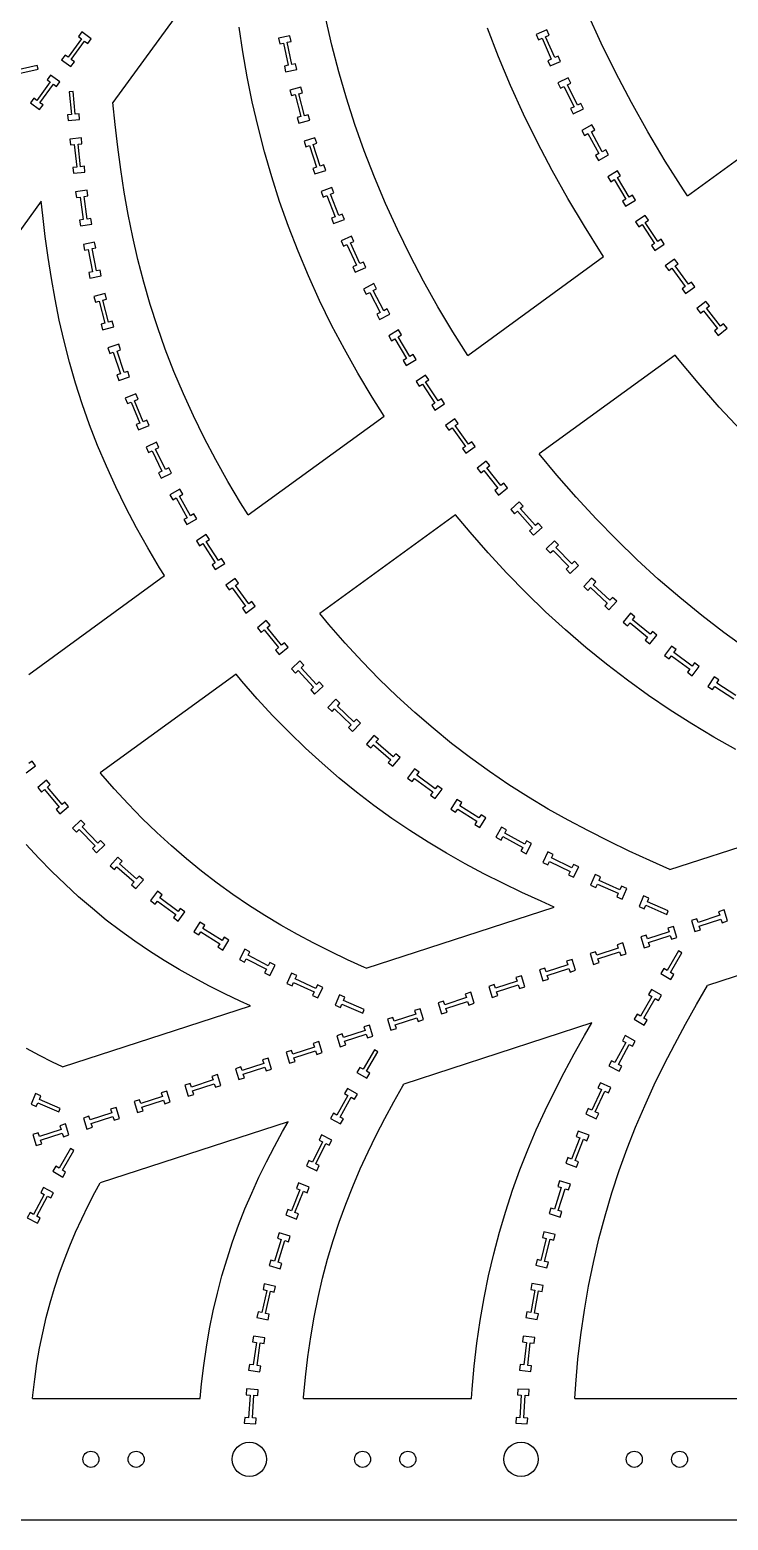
# Model space of a CAD drawing. Header units: inches. Extents: x 4 to 84.1, y 3.9 to 96.4.
# Drawn here: x 57.06 to 68.53, y 4 to 28.48 of the extents above; entities that cross this region are included whole.
import ezdxf

# ---------------------------------------------------------------- set-up
doc = ezdxf.new("R2010")
doc.units = ezdxf.units.IN
doc.layers.add('red', color=1, linetype='CONTINUOUS')

msp = doc.modelspace()

# ---------------------------------------------------------------- linework, layer by layer
for p, q in [((57.915, 28.442), (57.859, 28.365)), ((58.068, 28.331), (57.915, 28.442)), ((65.553, 28.476), (65.379, 28.4)), ((65.379, 28.4), (65.418, 28.313)), ((65.591, 28.388), (65.553, 28.476)), ((57.909, 28.328), (57.69, 28.026)), ((57.741, 27.988), (57.961, 28.29)), ((57.859, 28.365), (57.909, 28.328)), ((57.961, 28.29), (58.012, 28.254)), ((58.012, 28.254), (58.068, 28.331)), ((61.331, 28.379), (61.146, 28.341)), ((61.146, 28.341), (61.166, 28.247)), ((61.166, 28.247), (61.227, 28.26)), ((61.227, 28.26), (61.303, 27.894)), ((61.289, 28.273), (61.351, 28.286)), ((61.365, 27.908), (61.289, 28.273)), ((61.351, 28.286), (61.331, 28.379)), ((65.418, 28.313), (65.475, 28.338)), ((65.475, 28.338), (65.624, 27.995)), ((65.533, 28.363), (65.591, 28.388)), ((65.683, 28.021), (65.533, 28.363)), ((57.639, 28.063), (57.583, 27.986)), ((57.583, 27.986), (57.736, 27.874)), ((57.69, 28.026), (57.639, 28.063)), ((57.736, 27.874), (57.792, 27.951)), ((57.792, 27.951), (57.741, 27.988)), ((61.427, 27.92), (61.365, 27.908)), ((61.446, 27.827), (61.427, 27.92)), ((65.624, 27.995), (65.567, 27.97)), ((65.567, 27.97), (65.605, 27.883)), ((65.605, 27.883), (65.778, 27.959)), ((65.74, 28.046), (65.683, 28.021)), ((65.778, 27.959), (65.74, 28.046)), ((57.182, 27.892), (56.818, 27.811)), ((56.831, 27.749), (57.196, 27.829)), ((57.196, 27.829), (57.182, 27.892)), ((57.4, 27.734), (57.344, 27.657)), ((57.553, 27.623), (57.4, 27.734)), ((61.303, 27.894), (61.242, 27.882)), ((61.242, 27.882), (61.261, 27.789)), ((61.261, 27.789), (61.446, 27.827)), ((65.905, 27.687), (65.735, 27.604)), ((65.947, 27.602), (65.905, 27.687)), ((57.395, 27.62), (57.175, 27.318)), ((57.227, 27.28), (57.447, 27.582)), ((57.344, 27.657), (57.395, 27.62)), ((57.447, 27.582), (57.497, 27.546)), ((57.497, 27.546), (57.553, 27.623)), ((57.771, 27.464), (57.707, 27.458)), ((57.707, 27.458), (57.743, 27.086)), ((57.807, 27.093), (57.771, 27.464)), ((61.514, 27.536), (61.332, 27.488)), ((61.332, 27.488), (61.356, 27.396)), ((61.479, 27.428), (61.539, 27.444)), ((61.574, 27.067), (61.479, 27.428)), ((61.539, 27.444), (61.514, 27.536)), ((65.735, 27.604), (65.777, 27.518)), ((65.777, 27.518), (65.833, 27.546)), ((65.833, 27.546), (65.999, 27.211)), ((65.891, 27.574), (65.947, 27.602)), ((66.056, 27.239), (65.891, 27.574)), ((57.125, 27.355), (57.069, 27.278)), ((57.069, 27.278), (57.222, 27.167)), ((57.175, 27.318), (57.125, 27.355)), ((57.222, 27.167), (57.278, 27.244)), ((57.278, 27.244), (57.227, 27.28)), ((61.356, 27.396), (61.417, 27.412)), ((61.417, 27.412), (61.513, 27.051)), ((65.999, 27.211), (65.943, 27.183)), ((65.943, 27.183), (65.985, 27.098)), ((65.985, 27.098), (66.154, 27.182)), ((66.112, 27.267), (66.056, 27.239)), ((66.154, 27.182), (66.112, 27.267)), ((57.743, 27.086), (57.681, 27.08)), ((57.681, 27.08), (57.69, 26.986)), ((57.69, 26.986), (57.878, 27.004)), ((57.869, 27.099), (57.807, 27.093)), ((57.878, 27.004), (57.869, 27.099)), ((61.513, 27.051), (61.452, 27.035)), ((61.452, 27.035), (61.477, 26.943)), ((61.477, 26.943), (61.659, 26.991)), ((61.635, 27.083), (61.574, 27.067)), ((61.659, 26.991), (61.635, 27.083)), ((57.907, 26.702), (57.719, 26.682)), ((57.719, 26.682), (57.729, 26.588)), ((57.917, 26.607), (57.907, 26.702)), ((61.744, 26.705), (61.564, 26.646)), ((61.774, 26.615), (61.744, 26.705)), ((66.293, 26.916), (66.127, 26.825)), ((66.127, 26.825), (66.173, 26.742)), ((66.173, 26.742), (66.228, 26.772)), ((66.228, 26.772), (66.408, 26.445)), ((66.284, 26.803), (66.339, 26.833)), ((66.464, 26.475), (66.284, 26.803)), ((66.339, 26.833), (66.293, 26.916)), ((57.729, 26.588), (57.791, 26.594)), ((57.791, 26.594), (57.83, 26.223)), ((57.855, 26.601), (57.917, 26.607)), ((57.894, 26.229), (57.855, 26.601)), ((61.564, 26.646), (61.594, 26.556)), ((61.594, 26.556), (61.653, 26.575)), ((61.653, 26.575), (61.77, 26.22)), ((61.714, 26.595), (61.774, 26.615)), ((61.831, 26.24), (61.714, 26.595)), ((66.408, 26.445), (66.353, 26.414)), ((66.519, 26.506), (66.464, 26.475)), ((66.565, 26.422), (66.519, 26.506)), ((57.83, 26.223), (57.768, 26.216)), ((57.768, 26.216), (57.778, 26.121)), ((57.956, 26.236), (57.894, 26.229)), ((57.966, 26.141), (57.956, 26.236)), ((61.77, 26.22), (61.71, 26.201)), ((61.71, 26.201), (61.74, 26.11)), ((61.89, 26.26), (61.831, 26.24)), ((61.92, 26.169), (61.89, 26.26)), ((66.353, 26.414), (66.399, 26.331)), ((66.399, 26.331), (66.565, 26.422)), ((57.778, 26.121), (57.966, 26.141)), ((61.74, 26.11), (61.92, 26.169)), ((66.715, 26.163), (66.553, 26.065)), ((66.553, 26.065), (66.603, 25.983)), ((66.603, 25.983), (66.656, 26.016)), ((66.656, 26.016), (66.85, 25.697)), ((66.711, 26.049), (66.764, 26.081)), ((66.905, 25.73), (66.711, 26.049)), ((66.764, 26.081), (66.715, 26.163)), ((58, 25.842), (57.813, 25.816)), ((57.813, 25.816), (57.826, 25.722)), ((57.826, 25.722), (57.888, 25.731)), ((57.888, 25.731), (57.939, 25.361)), ((57.952, 25.739), (58.013, 25.748)), ((58.003, 25.369), (57.952, 25.739)), ((58.013, 25.748), (58, 25.842)), ((62.021, 25.889), (61.845, 25.819)), ((61.845, 25.819), (61.88, 25.731)), ((61.88, 25.731), (61.938, 25.754)), ((61.938, 25.754), (62.075, 25.406)), ((61.998, 25.777), (62.056, 25.8)), ((62.134, 25.429), (61.998, 25.777)), ((62.056, 25.8), (62.021, 25.889)), ((66.958, 25.762), (66.905, 25.73)), ((67.008, 25.681), (66.958, 25.762)), ((66.85, 25.697), (66.797, 25.664)), ((66.797, 25.664), (66.846, 25.583)), ((66.846, 25.583), (67.008, 25.681)), ((57.939, 25.361), (57.878, 25.352)), ((57.878, 25.352), (57.891, 25.258)), ((57.891, 25.258), (58.078, 25.284)), ((58.065, 25.378), (58.003, 25.369)), ((58.078, 25.284), (58.065, 25.378)), ((62.075, 25.406), (62.016, 25.383)), ((62.016, 25.383), (62.051, 25.294)), ((62.051, 25.294), (62.227, 25.364)), ((62.192, 25.452), (62.134, 25.429)), ((62.227, 25.364), (62.192, 25.452)), ((67.168, 25.428), (67.011, 25.323)), ((67.011, 25.323), (67.064, 25.244)), ((67.064, 25.244), (67.116, 25.279)), ((67.116, 25.279), (67.323, 24.968)), ((67.221, 25.349), (67.168, 25.428)), ((67.169, 25.314), (67.221, 25.349)), ((67.376, 25.003), (67.169, 25.314)), ((58.125, 24.989), (57.94, 24.953)), ((58.143, 24.895), (58.125, 24.989)), ((62.344, 25.089), (62.172, 25.01)), ((62.172, 25.01), (62.212, 24.924)), ((62.327, 24.976), (62.384, 25.002)), ((62.482, 24.637), (62.327, 24.976)), ((62.384, 25.002), (62.344, 25.089)), ((67.323, 24.968), (67.271, 24.933)), ((67.428, 25.038), (67.376, 25.003)), ((67.481, 24.959), (67.428, 25.038)), ((57.94, 24.953), (57.958, 24.859)), ((57.958, 24.859), (58.019, 24.871)), ((58.019, 24.871), (58.09, 24.504)), ((58.082, 24.883), (58.143, 24.895)), ((58.153, 24.516), (58.082, 24.883)), ((62.212, 24.924), (62.269, 24.95)), ((62.269, 24.95), (62.424, 24.61)), ((67.271, 24.933), (67.324, 24.854)), ((67.324, 24.854), (67.481, 24.959)), ((58.09, 24.504), (58.028, 24.493)), ((58.028, 24.493), (58.046, 24.399)), ((58.214, 24.528), (58.153, 24.516)), ((58.232, 24.435), (58.214, 24.528)), ((62.424, 24.61), (62.367, 24.584)), ((62.367, 24.584), (62.407, 24.497)), ((62.407, 24.497), (62.579, 24.576)), ((62.539, 24.663), (62.482, 24.637)), ((62.579, 24.576), (62.539, 24.663)), ((67.652, 24.713), (67.499, 24.601)), ((67.499, 24.601), (67.555, 24.524)), ((67.555, 24.524), (67.606, 24.561)), ((67.606, 24.561), (67.825, 24.259)), ((67.708, 24.636), (67.652, 24.713)), ((67.658, 24.599), (67.708, 24.636)), ((67.877, 24.297), (67.658, 24.599)), ((58.046, 24.399), (58.232, 24.435)), ((62.711, 24.308), (62.543, 24.22)), ((62.755, 24.224), (62.711, 24.308)), ((67.825, 24.259), (67.775, 24.222)), ((67.831, 24.145), (67.984, 24.256)), ((67.928, 24.333), (67.877, 24.297)), ((67.984, 24.256), (67.928, 24.333)), ((58.297, 24.144), (58.114, 24.096)), ((58.114, 24.096), (58.138, 24.004)), ((58.138, 24.004), (58.198, 24.02)), ((58.198, 24.02), (58.292, 23.658)), ((58.26, 24.036), (58.321, 24.052)), ((58.354, 23.674), (58.26, 24.036)), ((58.321, 24.052), (58.297, 24.144)), ((62.543, 24.22), (62.587, 24.136)), ((62.587, 24.136), (62.643, 24.165)), ((62.643, 24.165), (62.816, 23.834)), ((62.699, 24.195), (62.755, 24.224)), ((62.873, 23.864), (62.699, 24.195)), ((67.775, 24.222), (67.831, 24.145)), ((68.165, 24.017), (68.017, 23.9)), ((68.224, 23.943), (68.165, 24.017)), ((62.816, 23.834), (62.761, 23.805)), ((62.761, 23.805), (62.805, 23.721)), ((62.805, 23.721), (62.972, 23.808)), ((62.928, 23.893), (62.873, 23.864)), ((62.972, 23.808), (62.928, 23.893)), ((68.017, 23.9), (68.076, 23.825)), ((68.076, 23.825), (68.125, 23.864)), ((68.125, 23.864), (68.356, 23.571)), ((68.175, 23.904), (68.224, 23.943)), ((68.407, 23.611), (68.175, 23.904)), ((58.292, 23.658), (58.231, 23.643)), ((58.231, 23.643), (58.255, 23.55)), ((58.255, 23.55), (58.438, 23.598)), ((58.414, 23.69), (58.354, 23.674)), ((58.438, 23.598), (58.414, 23.69)), ((63.118, 23.547), (62.955, 23.451)), ((63.166, 23.465), (63.118, 23.547)), ((68.356, 23.571), (68.307, 23.533)), ((68.307, 23.533), (68.367, 23.458)), ((68.367, 23.458), (68.515, 23.575)), ((68.456, 23.65), (68.407, 23.611)), ((68.515, 23.575), (68.456, 23.65)), ((58.522, 23.312), (58.343, 23.253)), ((58.552, 23.222), (58.522, 23.312)), ((62.955, 23.451), (63.003, 23.369)), ((63.003, 23.369), (63.057, 23.401)), ((63.057, 23.401), (63.247, 23.079)), ((63.112, 23.433), (63.166, 23.465)), ((63.302, 23.111), (63.112, 23.433)), ((58.343, 23.253), (58.373, 23.162)), ((58.373, 23.162), (58.432, 23.182)), ((58.432, 23.182), (58.55, 22.828)), ((58.493, 23.202), (58.552, 23.222)), ((58.611, 22.848), (58.493, 23.202)), ((63.247, 23.079), (63.193, 23.047)), ((63.193, 23.047), (63.241, 22.965)), ((63.241, 22.965), (63.404, 23.061)), ((63.356, 23.143), (63.302, 23.111)), ((63.404, 23.061), (63.356, 23.143)), ((58.55, 22.828), (58.491, 22.808)), ((58.491, 22.808), (58.521, 22.718)), ((58.521, 22.718), (58.7, 22.777)), ((58.67, 22.868), (58.611, 22.848)), ((58.7, 22.777), (58.67, 22.868)), ((63.562, 22.807), (63.404, 22.703)), ((63.615, 22.728), (63.562, 22.807)), ((63.404, 22.703), (63.457, 22.624)), ((63.457, 22.624), (63.509, 22.658)), ((63.509, 22.658), (63.714, 22.346)), ((63.562, 22.693), (63.615, 22.728)), ((63.767, 22.381), (63.562, 22.693)), ((58.804, 22.498), (58.629, 22.427)), ((58.629, 22.427), (58.665, 22.338)), ((58.665, 22.338), (58.723, 22.362)), ((58.723, 22.362), (58.865, 22.017)), ((58.782, 22.386), (58.84, 22.41)), ((58.924, 22.041), (58.782, 22.386)), ((58.84, 22.41), (58.804, 22.498)), ((63.714, 22.346), (63.662, 22.312)), ((63.662, 22.312), (63.714, 22.232)), ((63.714, 22.232), (63.872, 22.336)), ((63.82, 22.415), (63.767, 22.381)), ((63.872, 22.336), (63.82, 22.415)), ((58.982, 22.064), (58.924, 22.041)), ((59.018, 21.976), (58.982, 22.064)), ((64.042, 22.09), (63.889, 21.978)), ((64.098, 22.013), (64.042, 22.09)), ((58.865, 22.017), (58.807, 21.993)), ((58.807, 21.993), (58.843, 21.905)), ((58.843, 21.905), (59.018, 21.976)), ((63.889, 21.978), (63.945, 21.901)), ((63.945, 21.901), (63.996, 21.938)), ((63.996, 21.938), (64.215, 21.636)), ((64.047, 21.976), (64.098, 22.013)), ((64.267, 21.674), (64.047, 21.976)), ((59.14, 21.705), (58.97, 21.622)), ((58.97, 21.622), (59.012, 21.536)), ((59.012, 21.536), (59.068, 21.564)), ((59.068, 21.564), (59.231, 21.228)), ((59.125, 21.592), (59.182, 21.619)), ((59.289, 21.256), (59.125, 21.592)), ((59.182, 21.619), (59.14, 21.705)), ((64.215, 21.636), (64.165, 21.599)), ((64.165, 21.599), (64.221, 21.522)), ((64.221, 21.522), (64.374, 21.633)), ((64.318, 21.71), (64.267, 21.674)), ((64.374, 21.633), (64.318, 21.71)), ((64.555, 21.395), (64.408, 21.277)), ((64.615, 21.321), (64.555, 21.395)), ((64.566, 21.282), (64.615, 21.321)), ((59.231, 21.228), (59.175, 21.2)), ((59.175, 21.2), (59.217, 21.115)), ((59.217, 21.115), (59.387, 21.198)), ((59.345, 21.283), (59.289, 21.256)), ((59.387, 21.198), (59.345, 21.283)), ((64.408, 21.277), (64.467, 21.203)), ((64.467, 21.203), (64.516, 21.242)), ((64.516, 21.242), (64.75, 20.951)), ((64.799, 20.991), (64.566, 21.282)), ((59.526, 20.934), (59.361, 20.841)), ((59.361, 20.841), (59.408, 20.758)), ((59.518, 20.82), (59.573, 20.851)), ((59.702, 20.495), (59.518, 20.82)), ((59.573, 20.851), (59.526, 20.934)), ((64.75, 20.951), (64.701, 20.911)), ((64.701, 20.911), (64.76, 20.837)), ((64.76, 20.837), (64.908, 20.955)), ((64.848, 21.03), (64.799, 20.991)), ((64.908, 20.955), (64.848, 21.03)), ((59.408, 20.758), (59.463, 20.789)), ((59.463, 20.789), (59.646, 20.463)), ((65.1, 20.726), (64.959, 20.601)), ((64.959, 20.601), (65.022, 20.53)), ((65.022, 20.53), (65.069, 20.571)), ((65.069, 20.571), (65.316, 20.291)), ((65.164, 20.655), (65.1, 20.726)), ((65.117, 20.614), (65.164, 20.655)), ((65.364, 20.334), (65.117, 20.614)), ((59.646, 20.463), (59.592, 20.433)), ((59.592, 20.433), (59.639, 20.35)), ((59.639, 20.35), (59.803, 20.443)), ((59.756, 20.526), (59.702, 20.495)), ((59.803, 20.443), (59.756, 20.526)), ((65.411, 20.375), (65.364, 20.334)), ((65.474, 20.304), (65.411, 20.375)), ((59.958, 20.187), (59.799, 20.085)), ((59.799, 20.085), (59.85, 20.005)), ((59.957, 20.073), (60.009, 20.107)), ((60.159, 19.759), (59.957, 20.073)), ((60.009, 20.107), (59.958, 20.187)), ((65.316, 20.291), (65.269, 20.25)), ((65.269, 20.25), (65.332, 20.179)), ((65.332, 20.179), (65.474, 20.304)), ((65.678, 20.085), (65.542, 19.953)), ((65.744, 20.017), (65.678, 20.085)), ((59.85, 20.005), (59.903, 20.039)), ((59.903, 20.039), (60.105, 19.725)), ((65.542, 19.953), (65.609, 19.885)), ((65.609, 19.885), (65.654, 19.928)), ((65.654, 19.928), (65.915, 19.661)), ((65.699, 19.973), (65.744, 20.017)), ((65.961, 19.706), (65.699, 19.973)), ((60.105, 19.725), (60.053, 19.691)), ((60.053, 19.691), (60.104, 19.611)), ((60.104, 19.611), (60.263, 19.713)), ((60.211, 19.793), (60.159, 19.759)), ((60.263, 19.713), (60.211, 19.793)), ((65.915, 19.661), (65.87, 19.618)), ((65.87, 19.618), (65.937, 19.549)), ((65.937, 19.549), (66.072, 19.682)), ((66.005, 19.75), (65.961, 19.706)), ((66.072, 19.682), (66.005, 19.75)), ((60.432, 19.467), (60.279, 19.355)), ((60.279, 19.355), (60.335, 19.278)), ((60.488, 19.39), (60.432, 19.467)), ((60.437, 19.353), (60.488, 19.39)), ((60.657, 19.051), (60.437, 19.353)), ((66.286, 19.473), (66.158, 19.334)), ((66.356, 19.409), (66.286, 19.473)), ((66.314, 19.363), (66.356, 19.409)), ((66.589, 19.11), (66.314, 19.363)), ((60.335, 19.278), (60.385, 19.315)), ((60.385, 19.315), (60.605, 19.013)), ((66.158, 19.334), (66.228, 19.27)), ((66.228, 19.27), (66.271, 19.316)), ((66.271, 19.316), (66.546, 19.063)), ((66.631, 19.156), (66.589, 19.11)), ((66.701, 19.092), (66.631, 19.156)), ((60.605, 19.013), (60.554, 18.976)), ((60.554, 18.976), (60.61, 18.899)), ((60.61, 18.899), (60.763, 19.01)), ((60.707, 19.087), (60.657, 19.051)), ((60.763, 19.01), (60.707, 19.087)), ((66.546, 19.063), (66.503, 19.017)), ((66.503, 19.017), (66.573, 18.952)), ((66.573, 18.952), (66.701, 19.092)), ((66.926, 18.895), (66.806, 18.75)), ((67, 18.835), (66.926, 18.895)), ((60.945, 18.774), (60.799, 18.654)), ((60.799, 18.654), (60.859, 18.58)), ((60.859, 18.58), (60.908, 18.62)), ((60.908, 18.62), (61.144, 18.331)), ((61.006, 18.7), (60.945, 18.774)), ((60.957, 18.66), (61.006, 18.7)), ((61.193, 18.371), (60.957, 18.66)), ((66.806, 18.75), (66.88, 18.689)), ((66.88, 18.689), (66.92, 18.737)), ((66.92, 18.737), (67.208, 18.5)), ((66.96, 18.787), (67, 18.835)), ((67.249, 18.549), (66.96, 18.787)), ((61.242, 18.411), (61.193, 18.371)), ((61.302, 18.337), (61.242, 18.411)), ((67.208, 18.5), (67.168, 18.452)), ((67.168, 18.452), (67.242, 18.391)), ((67.242, 18.391), (67.362, 18.537)), ((67.288, 18.598), (67.249, 18.549)), ((67.362, 18.537), (67.288, 18.598)), ((61.144, 18.331), (61.095, 18.291)), ((61.095, 18.291), (61.156, 18.217)), ((61.156, 18.217), (61.302, 18.337)), ((67.598, 18.354), (67.486, 18.202)), ((67.486, 18.202), (67.563, 18.145)), ((67.563, 18.145), (67.6, 18.196)), ((67.675, 18.298), (67.598, 18.354)), ((67.6, 18.196), (67.901, 17.976)), ((67.638, 18.248), (67.675, 18.298)), ((67.939, 18.027), (67.638, 18.248)), ((61.497, 18.111), (61.358, 17.983)), ((61.358, 17.983), (61.422, 17.913)), ((61.422, 17.913), (61.469, 17.955)), ((61.469, 17.955), (61.721, 17.68)), ((61.562, 18.041), (61.497, 18.111)), ((61.516, 17.998), (61.562, 18.041)), ((61.768, 17.723), (61.516, 17.998)), ((67.901, 17.976), (67.865, 17.925)), ((67.865, 17.925), (67.942, 17.869)), ((67.976, 18.078), (67.939, 18.027)), ((67.942, 17.869), (68.053, 18.021)), ((68.053, 18.021), (67.976, 18.078)), ((61.721, 17.68), (61.675, 17.638)), ((61.675, 17.638), (61.739, 17.568)), ((61.739, 17.568), (61.879, 17.695)), ((61.814, 17.766), (61.768, 17.723)), ((61.879, 17.695), (61.814, 17.766)), ((68.299, 17.852), (68.196, 17.694)), ((68.196, 17.694), (68.276, 17.642)), ((68.276, 17.642), (68.31, 17.694)), ((68.379, 17.801), (68.299, 17.852)), ((68.31, 17.694), (68.624, 17.492)), ((68.345, 17.748), (68.379, 17.801)), ((68.659, 17.546), (68.345, 17.748)), ((62.087, 17.482), (61.955, 17.346)), ((62.155, 17.416), (62.087, 17.482)), ((62.112, 17.371), (62.155, 17.416)), ((61.955, 17.346), (62.024, 17.28)), ((62.024, 17.28), (62.067, 17.324)), ((62.067, 17.324), (62.336, 17.065)), ((62.381, 17.111), (62.112, 17.371)), ((62.424, 17.156), (62.381, 17.111)), ((62.493, 17.09), (62.424, 17.156)), ((62.336, 17.065), (62.293, 17.02)), ((62.293, 17.02), (62.361, 16.954)), ((62.361, 16.954), (62.493, 17.09)), ((62.713, 16.89), (62.591, 16.746)), ((62.786, 16.828), (62.713, 16.89)), ((62.591, 16.746), (62.664, 16.684)), ((62.664, 16.684), (62.704, 16.732)), ((62.704, 16.732), (62.989, 16.49)), ((62.746, 16.781), (62.786, 16.828)), ((63.031, 16.539), (62.746, 16.781)), ((57.097, 16.464), (57.046, 16.428)), ((57.153, 16.387), (57.097, 16.464)), ((62.989, 16.49), (62.949, 16.443)), ((62.949, 16.443), (63.021, 16.381)), ((63.021, 16.381), (63.144, 16.525)), ((63.071, 16.587), (63.031, 16.539)), ((63.144, 16.525), (63.071, 16.587)), ((57, 16.276), (57.153, 16.387)), ((63.377, 16.341), (63.265, 16.189)), ((63.265, 16.189), (63.341, 16.132)), ((63.341, 16.132), (63.379, 16.182)), ((63.454, 16.284), (63.377, 16.341)), ((63.379, 16.182), (63.679, 15.961)), ((63.416, 16.234), (63.454, 16.284)), ((63.717, 16.012), (63.416, 16.234)), ((57.336, 16.153), (57.191, 16.031)), ((57.191, 16.031), (57.252, 15.958)), ((57.252, 15.958), (57.3, 15.998)), ((57.3, 15.998), (57.54, 15.712)), ((57.397, 16.08), (57.336, 16.153)), ((57.349, 16.039), (57.397, 16.08)), ((57.589, 15.753), (57.349, 16.039)), ((63.679, 15.961), (63.642, 15.91)), ((63.642, 15.91), (63.719, 15.854)), ((63.754, 16.062), (63.717, 16.012)), ((63.719, 15.854), (63.831, 16.006)), ((63.831, 16.006), (63.754, 16.062)), ((57.54, 15.712), (57.492, 15.672)), ((57.492, 15.672), (57.554, 15.599)), ((57.554, 15.599), (57.698, 15.72)), ((57.637, 15.793), (57.589, 15.753)), ((57.698, 15.72), (57.637, 15.793)), ((64.076, 15.838), (63.975, 15.678)), ((63.975, 15.678), (64.055, 15.627)), ((64.055, 15.627), (64.089, 15.68)), ((64.157, 15.786), (64.076, 15.838)), ((64.089, 15.68), (64.404, 15.479)), ((64.123, 15.734), (64.157, 15.786)), ((64.438, 15.533), (64.123, 15.734)), ((57.897, 15.499), (57.762, 15.368)), ((57.964, 15.431), (57.897, 15.499)), ((57.919, 15.387), (57.964, 15.431)), ((64.404, 15.479), (64.37, 15.426)), ((64.37, 15.426), (64.45, 15.375)), ((64.472, 15.586), (64.438, 15.533)), ((64.45, 15.375), (64.552, 15.535)), ((64.552, 15.535), (64.472, 15.586)), ((57.762, 15.368), (57.828, 15.299)), ((57.828, 15.299), (57.873, 15.343)), ((57.873, 15.343), (58.133, 15.074)), ((58.179, 15.119), (57.919, 15.387)), ((64.808, 15.383), (64.717, 15.217)), ((64.717, 15.217), (64.801, 15.171)), ((64.801, 15.171), (64.831, 15.226)), ((64.892, 15.337), (64.808, 15.383)), ((64.831, 15.226), (65.158, 15.046)), ((64.862, 15.282), (64.892, 15.337)), ((65.189, 15.102), (64.862, 15.282)), ((58.133, 15.074), (58.088, 15.031)), ((58.088, 15.031), (58.154, 14.963)), ((58.154, 14.963), (58.29, 15.094)), ((58.224, 15.162), (58.179, 15.119)), ((58.29, 15.094), (58.224, 15.162)), ((65.158, 15.046), (65.128, 14.991)), ((65.128, 14.991), (65.211, 14.945)), ((65.219, 15.157), (65.189, 15.102)), ((65.211, 14.945), (65.302, 15.111)), ((65.302, 15.111), (65.219, 15.157)), ((65.568, 14.974), (65.486, 14.804)), ((65.654, 14.932), (65.568, 14.974)), ((65.627, 14.876), (65.654, 14.932)), ((58.504, 14.889), (58.379, 14.747)), ((58.379, 14.747), (58.451, 14.684)), ((58.451, 14.684), (58.492, 14.731)), ((58.492, 14.731), (58.772, 14.483)), ((58.576, 14.826), (58.504, 14.889)), ((58.534, 14.779), (58.576, 14.826)), ((58.814, 14.531), (58.534, 14.779)), ((65.486, 14.804), (65.571, 14.762)), ((65.571, 14.762), (65.599, 14.819)), ((65.599, 14.819), (65.935, 14.655)), ((65.963, 14.713), (65.627, 14.876)), ((65.99, 14.769), (65.963, 14.713)), ((66.076, 14.728), (65.99, 14.769)), ((65.993, 14.558), (66.076, 14.728)), ((58.772, 14.483), (58.73, 14.437)), ((58.802, 14.373), (58.927, 14.515)), ((58.856, 14.578), (58.814, 14.531)), ((58.927, 14.515), (58.856, 14.578)), ((65.935, 14.655), (65.907, 14.599)), ((65.907, 14.599), (65.993, 14.558)), ((66.349, 14.602), (66.272, 14.43)), ((66.436, 14.564), (66.349, 14.602)), ((66.359, 14.391), (66.385, 14.448)), ((66.385, 14.448), (66.726, 14.296)), ((66.411, 14.507), (66.436, 14.564)), ((66.752, 14.355), (66.411, 14.507)), ((58.73, 14.437), (58.802, 14.373)), ((59.157, 14.328), (59.044, 14.176)), ((59.233, 14.271), (59.157, 14.328)), ((59.196, 14.221), (59.233, 14.271)), ((59.495, 13.997), (59.196, 14.221)), ((66.272, 14.43), (66.359, 14.391)), ((66.726, 14.296), (66.701, 14.239)), ((66.701, 14.239), (66.788, 14.2)), ((66.777, 14.412), (66.752, 14.355)), ((66.864, 14.373), (66.777, 14.412)), ((66.788, 14.2), (66.864, 14.373)), ((67.143, 14.253), (67.067, 14.08)), ((67.23, 14.215), (67.143, 14.253)), ((67.205, 14.157), (67.23, 14.215)), ((59.044, 14.176), (59.12, 14.119)), ((59.12, 14.119), (59.157, 14.169)), ((59.157, 14.169), (59.457, 13.946)), ((59.532, 14.047), (59.495, 13.997)), ((59.496, 13.839), (59.609, 13.99)), ((59.609, 13.99), (59.532, 14.047)), ((67.067, 14.08), (67.154, 14.042)), ((67.154, 14.042), (67.179, 14.099)), ((67.179, 14.099), (67.522, 13.95)), ((67.547, 14.008), (67.205, 14.157)), ((67.522, 13.95), (67.547, 14.008)), ((68.463, 14.023), (68.372, 13.993)), ((68.372, 13.993), (68.392, 13.934)), ((68.521, 13.843), (68.463, 14.023)), ((59.457, 13.946), (59.419, 13.896)), ((59.419, 13.896), (59.496, 13.839)), ((59.853, 13.823), (59.753, 13.663)), ((59.934, 13.772), (59.853, 13.823)), ((59.901, 13.719), (59.934, 13.772)), ((60.218, 13.522), (59.901, 13.719)), ((67.631, 13.752), (67.54, 13.723)), ((67.54, 13.723), (67.56, 13.663)), ((67.689, 13.572), (67.631, 13.752)), ((68.017, 13.878), (67.927, 13.848)), ((67.927, 13.848), (67.985, 13.669)), ((68.036, 13.818), (68.017, 13.878)), ((68.392, 13.934), (68.036, 13.818)), ((68.056, 13.757), (68.411, 13.873)), ((68.076, 13.698), (68.056, 13.757)), ((68.411, 13.873), (68.431, 13.813)), ((68.431, 13.813), (68.521, 13.843)), ((59.753, 13.663), (59.834, 13.612)), ((59.834, 13.612), (59.867, 13.665)), ((59.867, 13.665), (60.184, 13.467)), ((60.184, 13.467), (60.151, 13.414)), ((60.251, 13.575), (60.218, 13.522)), ((60.232, 13.364), (60.332, 13.524)), ((60.332, 13.524), (60.251, 13.575)), ((66.799, 13.482), (66.708, 13.452)), ((66.857, 13.302), (66.799, 13.482)), ((67.185, 13.607), (67.094, 13.578)), ((67.094, 13.578), (67.153, 13.398)), ((67.204, 13.548), (67.185, 13.607)), ((67.56, 13.663), (67.204, 13.548)), ((67.224, 13.487), (67.579, 13.602)), ((67.243, 13.428), (67.224, 13.487)), ((67.579, 13.602), (67.599, 13.543)), ((67.599, 13.543), (67.689, 13.572)), ((67.985, 13.669), (68.076, 13.698)), ((60.151, 13.414), (60.232, 13.364)), ((60.59, 13.377), (60.502, 13.21)), ((60.587, 13.165), (60.616, 13.221)), ((60.674, 13.333), (60.59, 13.377)), ((60.616, 13.221), (60.946, 13.047)), ((60.645, 13.277), (60.674, 13.333)), ((60.976, 13.104), (60.645, 13.277)), ((66.353, 13.337), (66.262, 13.308)), ((66.262, 13.308), (66.321, 13.128)), ((66.372, 13.278), (66.353, 13.337)), ((66.727, 13.393), (66.372, 13.278)), ((66.392, 13.217), (66.747, 13.332)), ((66.708, 13.452), (66.727, 13.393)), ((66.747, 13.332), (66.766, 13.273)), ((66.766, 13.273), (66.857, 13.302)), ((67.153, 13.398), (67.243, 13.428)), ((67.717, 13.349), (67.528, 13.027)), ((67.583, 12.994), (67.772, 13.316)), ((67.772, 13.316), (67.717, 13.349)), ((60.502, 13.21), (60.587, 13.165)), ((60.946, 13.047), (60.917, 12.992)), ((60.917, 12.992), (61.002, 12.948)), ((61.005, 13.159), (60.976, 13.104)), ((61.002, 12.948), (61.089, 13.115)), ((61.089, 13.115), (61.005, 13.159)), ((61.359, 12.985), (61.28, 12.813)), ((61.445, 12.945), (61.359, 12.985)), ((65.521, 13.067), (65.43, 13.037)), ((65.43, 13.037), (65.488, 12.857)), ((65.54, 13.007), (65.521, 13.067)), ((65.895, 13.123), (65.54, 13.007)), ((65.56, 12.946), (65.915, 13.062)), ((65.966, 13.211), (65.876, 13.182)), ((65.876, 13.182), (65.895, 13.123)), ((65.915, 13.062), (65.934, 13.002)), ((65.934, 13.002), (66.025, 13.032)), ((66.025, 13.032), (65.966, 13.211)), ((66.321, 13.128), (66.411, 13.157)), ((66.411, 13.157), (66.392, 13.217)), ((67.474, 13.058), (67.426, 12.976)), ((67.426, 12.976), (67.589, 12.881)), ((67.528, 13.027), (67.474, 13.058)), ((67.637, 12.963), (67.583, 12.994)), ((61.28, 12.813), (61.367, 12.774)), ((61.367, 12.774), (61.393, 12.83)), ((61.393, 12.83), (61.732, 12.675)), ((61.419, 12.889), (61.445, 12.945)), ((61.759, 12.733), (61.419, 12.889)), ((61.785, 12.79), (61.759, 12.733)), ((61.872, 12.75), (61.785, 12.79)), ((61.793, 12.578), (61.872, 12.75)), ((64.688, 12.796), (64.598, 12.767)), ((64.598, 12.767), (64.656, 12.587)), ((64.708, 12.737), (64.688, 12.796)), ((65.063, 12.852), (64.708, 12.737)), ((64.728, 12.676), (65.083, 12.791)), ((65.134, 12.941), (65.044, 12.912)), ((65.044, 12.912), (65.063, 12.852)), ((65.083, 12.791), (65.102, 12.732)), ((65.102, 12.732), (65.193, 12.761)), ((65.193, 12.761), (65.134, 12.941)), ((65.488, 12.857), (65.579, 12.887)), ((65.579, 12.887), (65.56, 12.946)), ((67.589, 12.881), (67.637, 12.963)), ((61.732, 12.675), (61.706, 12.618)), ((61.706, 12.618), (61.793, 12.578)), ((62.149, 12.63), (62.074, 12.456)), ((62.236, 12.592), (62.149, 12.63)), ((62.211, 12.534), (62.236, 12.592)), ((62.554, 12.385), (62.211, 12.534)), ((63.856, 12.526), (63.766, 12.496)), ((63.766, 12.496), (63.824, 12.317)), ((63.876, 12.466), (63.856, 12.526)), ((64.231, 12.582), (63.876, 12.466)), ((63.895, 12.406), (64.251, 12.521)), ((64.302, 12.671), (64.212, 12.641)), ((64.212, 12.641), (64.231, 12.582)), ((64.251, 12.521), (64.27, 12.461)), ((64.27, 12.461), (64.361, 12.491)), ((64.361, 12.491), (64.302, 12.671)), ((64.656, 12.587), (64.747, 12.616)), ((64.747, 12.616), (64.728, 12.676)), ((67.277, 12.6), (67.09, 12.277)), ((67.146, 12.245), (67.332, 12.568)), ((67.27, 12.714), (67.223, 12.632)), ((67.223, 12.632), (67.277, 12.6)), ((67.434, 12.62), (67.27, 12.714)), ((67.332, 12.568), (67.386, 12.537)), ((67.386, 12.537), (67.434, 12.62)), ((62.074, 12.456), (62.161, 12.418)), ((62.161, 12.418), (62.186, 12.476)), ((62.186, 12.476), (62.528, 12.327)), ((62.528, 12.327), (62.554, 12.385)), ((63.024, 12.255), (62.934, 12.226)), ((63.043, 12.196), (63.024, 12.255)), ((63.399, 12.311), (63.043, 12.196)), ((63.063, 12.135), (63.418, 12.251)), ((63.47, 12.4), (63.379, 12.371)), ((63.379, 12.371), (63.399, 12.311)), ((63.418, 12.251), (63.438, 12.191)), ((63.528, 12.221), (63.47, 12.4)), ((63.824, 12.317), (63.915, 12.346)), ((63.915, 12.346), (63.895, 12.406)), ((67.036, 12.308), (66.988, 12.226)), ((67.09, 12.277), (67.036, 12.308)), ((67.2, 12.214), (67.146, 12.245)), ((62.566, 12.041), (62.211, 11.926)), ((62.638, 12.13), (62.547, 12.1)), ((62.547, 12.1), (62.566, 12.041)), ((62.696, 11.95), (62.638, 12.13)), ((62.934, 12.226), (62.992, 12.046)), ((62.992, 12.046), (63.083, 12.076)), ((63.083, 12.076), (63.063, 12.135)), ((63.438, 12.191), (63.528, 12.221)), ((66.988, 12.226), (67.152, 12.131)), ((67.152, 12.131), (67.2, 12.214)), ((61.734, 11.771), (61.379, 11.655)), ((61.806, 11.86), (61.715, 11.83)), ((61.715, 11.83), (61.734, 11.771)), ((61.864, 11.68), (61.806, 11.86)), ((62.192, 11.985), (62.101, 11.956)), ((62.101, 11.956), (62.16, 11.776)), ((62.16, 11.776), (62.25, 11.805)), ((62.211, 11.926), (62.192, 11.985)), ((62.231, 11.865), (62.586, 11.98)), ((62.25, 11.805), (62.231, 11.865)), ((62.586, 11.98), (62.606, 11.921)), ((62.606, 11.921), (62.696, 11.95)), ((66.848, 11.845), (66.672, 11.515)), ((66.728, 11.485), (66.904, 11.815)), ((66.838, 11.958), (66.793, 11.874)), ((66.793, 11.874), (66.848, 11.845)), ((67.004, 11.869), (66.838, 11.958)), ((66.904, 11.815), (66.96, 11.785)), ((66.96, 11.785), (67.004, 11.869)), ((60.973, 11.589), (60.883, 11.56)), ((60.883, 11.56), (60.902, 11.5)), ((61.032, 11.409), (60.973, 11.589)), ((61.36, 11.715), (61.269, 11.685)), ((61.269, 11.685), (61.328, 11.505)), ((61.328, 11.505), (61.418, 11.535)), ((61.379, 11.655), (61.36, 11.715)), ((61.399, 11.594), (61.754, 11.71)), ((61.418, 11.535), (61.399, 11.594)), ((61.754, 11.71), (61.773, 11.65)), ((61.773, 11.65), (61.864, 11.68)), ((62.723, 11.727), (62.534, 11.405)), ((62.589, 11.372), (62.778, 11.694)), ((62.778, 11.694), (62.723, 11.727)), ((66.617, 11.545), (66.572, 11.461)), ((66.672, 11.515), (66.617, 11.545)), ((60.141, 11.319), (60.051, 11.289)), ((60.051, 11.289), (60.07, 11.23)), ((60.2, 11.139), (60.141, 11.319)), ((60.528, 11.444), (60.437, 11.415)), ((60.437, 11.415), (60.495, 11.235)), ((60.495, 11.235), (60.586, 11.265)), ((60.547, 11.385), (60.528, 11.444)), ((60.902, 11.5), (60.547, 11.385)), ((60.567, 11.324), (60.922, 11.439)), ((60.586, 11.265), (60.567, 11.324)), ((60.922, 11.439), (60.941, 11.38)), ((60.941, 11.38), (61.032, 11.409)), ((62.48, 11.436), (62.432, 11.354)), ((62.432, 11.354), (62.594, 11.259)), ((62.534, 11.405), (62.48, 11.436)), ((62.643, 11.341), (62.589, 11.372)), ((62.594, 11.259), (62.643, 11.341)), ((66.572, 11.461), (66.739, 11.372)), ((66.784, 11.456), (66.728, 11.485)), ((66.739, 11.372), (66.784, 11.456)), ((59.309, 11.048), (59.218, 11.019)), ((59.218, 11.019), (59.238, 10.959)), ((59.367, 10.869), (59.309, 11.048)), ((59.695, 11.174), (59.605, 11.144)), ((59.605, 11.144), (59.663, 10.965)), ((59.715, 11.114), (59.695, 11.174)), ((60.07, 11.23), (59.715, 11.114)), ((59.735, 11.054), (60.09, 11.169)), ((59.754, 10.994), (59.735, 11.054)), ((60.09, 11.169), (60.109, 11.11)), ((60.109, 11.11), (60.2, 11.139)), ((62.276, 11.091), (62.23, 11.008)), ((62.441, 10.998), (62.276, 11.091)), ((66.449, 11.072), (66.29, 10.734)), ((66.348, 10.707), (66.507, 11.045)), ((66.433, 11.185), (66.392, 11.099)), ((66.392, 11.099), (66.449, 11.072)), ((66.604, 11.105), (66.433, 11.185)), ((66.507, 11.045), (66.563, 11.019)), ((66.563, 11.019), (66.604, 11.105)), ((57.155, 11.007), (57.08, 10.834)), ((57.08, 10.834), (57.167, 10.796)), ((57.243, 10.969), (57.155, 11.007)), ((57.167, 10.796), (57.192, 10.853)), ((57.192, 10.853), (57.535, 10.704)), ((57.218, 10.911), (57.243, 10.969)), ((57.56, 10.762), (57.218, 10.911)), ((58.477, 10.778), (58.386, 10.749)), ((58.535, 10.598), (58.477, 10.778)), ((58.863, 10.903), (58.773, 10.874)), ((58.773, 10.874), (58.831, 10.694)), ((58.883, 10.844), (58.863, 10.903)), ((59.238, 10.959), (58.883, 10.844)), ((58.902, 10.783), (59.258, 10.899)), ((58.922, 10.724), (58.902, 10.783)), ((59.258, 10.899), (59.277, 10.839)), ((59.277, 10.839), (59.367, 10.869)), ((59.663, 10.965), (59.754, 10.994)), ((62.284, 10.977), (62.101, 10.652)), ((62.156, 10.62), (62.34, 10.946)), ((62.23, 11.008), (62.284, 10.977)), ((62.34, 10.946), (62.394, 10.915)), ((62.394, 10.915), (62.441, 10.998)), ((57.535, 10.704), (57.56, 10.762)), ((58.031, 10.633), (57.94, 10.604)), ((57.94, 10.604), (57.999, 10.424)), ((58.05, 10.574), (58.031, 10.633)), ((58.406, 10.689), (58.05, 10.574)), ((58.07, 10.513), (58.425, 10.628)), ((58.386, 10.749), (58.406, 10.689)), ((58.425, 10.628), (58.445, 10.569)), ((58.445, 10.569), (58.535, 10.598)), ((58.831, 10.694), (58.922, 10.724)), ((62.046, 10.682), (61.999, 10.599)), ((61.999, 10.599), (62.164, 10.507)), ((62.101, 10.652), (62.046, 10.682)), ((62.211, 10.59), (62.156, 10.62)), ((62.164, 10.507), (62.211, 10.59)), ((66.234, 10.761), (66.193, 10.675)), ((66.193, 10.675), (66.364, 10.594)), ((66.29, 10.734), (66.234, 10.761)), ((66.405, 10.681), (66.348, 10.707)), ((66.364, 10.594), (66.405, 10.681)), ((57.199, 10.363), (57.108, 10.333)), ((57.108, 10.333), (57.167, 10.154)), ((57.218, 10.303), (57.199, 10.363)), ((57.573, 10.419), (57.218, 10.303)), ((57.238, 10.242), (57.593, 10.358)), ((57.645, 10.508), (57.554, 10.478)), ((57.554, 10.478), (57.573, 10.419)), ((57.593, 10.358), (57.613, 10.298)), ((57.613, 10.298), (57.703, 10.328)), ((57.703, 10.328), (57.645, 10.508)), ((57.999, 10.424), (58.089, 10.453)), ((58.089, 10.453), (58.07, 10.513)), ((61.853, 10.327), (61.811, 10.242)), ((62.023, 10.243), (61.853, 10.327)), ((66.07, 10.39), (66.035, 10.301)), ((66.035, 10.301), (66.093, 10.279)), ((66.246, 10.321), (66.07, 10.39)), ((66.211, 10.232), (66.246, 10.321)), ((57.167, 10.154), (57.257, 10.183)), ((57.257, 10.183), (57.238, 10.242)), ((57.729, 10.104), (57.54, 9.782)), ((57.595, 9.75), (57.784, 10.072)), ((57.784, 10.072), (57.729, 10.104)), ((61.867, 10.214), (61.701, 9.879)), ((61.759, 9.851), (61.924, 10.185)), ((61.811, 10.242), (61.867, 10.214)), ((61.924, 10.185), (61.98, 10.158)), ((61.98, 10.158), (62.023, 10.243)), ((66.093, 10.279), (65.956, 9.931)), ((66.016, 9.908), (66.153, 10.255)), ((66.153, 10.255), (66.211, 10.232)), ((57.486, 9.814), (57.438, 9.732)), ((57.54, 9.782), (57.486, 9.814)), ((61.645, 9.907), (61.603, 9.821)), ((61.603, 9.821), (61.773, 9.738)), ((61.701, 9.879), (61.645, 9.907)), ((61.815, 9.823), (61.759, 9.851)), ((61.773, 9.738), (61.815, 9.823)), ((65.898, 9.954), (65.863, 9.865)), ((65.863, 9.865), (66.039, 9.796)), ((65.956, 9.931), (65.898, 9.954)), ((66.074, 9.885), (66.016, 9.908)), ((66.039, 9.796), (66.074, 9.885)), ((57.438, 9.732), (57.601, 9.636)), ((57.649, 9.718), (57.595, 9.75)), ((57.601, 9.636), (57.649, 9.718)), ((65.76, 9.573), (65.731, 9.482)), ((65.94, 9.516), (65.76, 9.573)), ((57.294, 9.351), (57.119, 9.021)), ((57.175, 8.991), (57.35, 9.321)), ((57.283, 9.465), (57.239, 9.381)), ((57.239, 9.381), (57.294, 9.351)), ((57.45, 9.376), (57.283, 9.465)), ((57.35, 9.321), (57.406, 9.292)), ((57.406, 9.292), (57.45, 9.376)), ((61.497, 9.426), (61.357, 9.08)), ((61.416, 9.056), (61.556, 9.402)), ((61.475, 9.538), (61.439, 9.449)), ((61.439, 9.449), (61.497, 9.426)), ((61.65, 9.467), (61.475, 9.538)), ((61.556, 9.402), (61.614, 9.378)), ((61.614, 9.378), (61.65, 9.467)), ((65.79, 9.463), (65.677, 9.107)), ((65.731, 9.482), (65.79, 9.463)), ((65.738, 9.088), (65.851, 9.444)), ((65.851, 9.444), (65.911, 9.425)), ((65.911, 9.425), (65.94, 9.516)), ((61.299, 9.103), (61.264, 9.015)), ((61.357, 9.08), (61.299, 9.103)), ((65.618, 9.126), (65.589, 9.035)), ((65.677, 9.107), (65.618, 9.126)), ((65.798, 9.069), (65.738, 9.088)), ((65.769, 8.978), (65.798, 9.069)), ((57.064, 9.051), (57.019, 8.967)), ((57.019, 8.967), (57.186, 8.878)), ((57.119, 9.021), (57.064, 9.051)), ((57.23, 8.962), (57.175, 8.991)), ((57.186, 8.878), (57.23, 8.962)), ((61.264, 9.015), (61.439, 8.944)), ((61.474, 9.032), (61.416, 9.056)), ((61.439, 8.944), (61.474, 9.032)), ((65.589, 9.035), (65.769, 8.978)), ((61.19, 8.611), (61.079, 8.254)), ((61.158, 8.721), (61.13, 8.63)), ((61.13, 8.63), (61.19, 8.611)), ((61.14, 8.236), (61.251, 8.592)), ((61.339, 8.665), (61.158, 8.721)), ((61.251, 8.592), (61.311, 8.574)), ((61.311, 8.574), (61.339, 8.665)), ((65.544, 8.629), (65.455, 8.266)), ((65.505, 8.736), (65.483, 8.644)), ((65.483, 8.644), (65.544, 8.629)), ((65.689, 8.691), (65.505, 8.736)), ((65.517, 8.251), (65.606, 8.614)), ((65.606, 8.614), (65.666, 8.599)), ((65.666, 8.599), (65.689, 8.691)), ((61.02, 8.273), (60.991, 8.182)), ((60.991, 8.182), (61.172, 8.126)), ((61.079, 8.254), (61.02, 8.273)), ((61.2, 8.217), (61.14, 8.236)), ((61.172, 8.126), (61.2, 8.217)), ((65.394, 8.281), (65.372, 8.188)), ((65.372, 8.188), (65.555, 8.144)), ((65.455, 8.266), (65.394, 8.281)), ((65.578, 8.236), (65.517, 8.251)), ((65.555, 8.144), (65.578, 8.236)), ((60.911, 7.88), (60.891, 7.787)), ((61.096, 7.839), (60.911, 7.88)), ((61.075, 7.746), (61.096, 7.839)), ((65.308, 7.885), (65.291, 7.791)), ((65.494, 7.852), (65.308, 7.885)), ((65.478, 7.758), (65.494, 7.852)), ((60.952, 7.774), (60.871, 7.409)), ((60.891, 7.787), (60.952, 7.774)), ((60.933, 7.395), (61.014, 7.76)), ((61.014, 7.76), (61.075, 7.746)), ((65.353, 7.78), (65.288, 7.412)), ((65.291, 7.791), (65.353, 7.78)), ((65.351, 7.401), (65.416, 7.769)), ((65.416, 7.769), (65.478, 7.758)), ((60.81, 7.423), (60.789, 7.33)), ((60.871, 7.409), (60.81, 7.423)), ((60.994, 7.382), (60.933, 7.395)), ((60.974, 7.289), (60.994, 7.382)), ((65.226, 7.423), (65.21, 7.329)), ((65.288, 7.412), (65.226, 7.423)), ((65.413, 7.39), (65.351, 7.401)), ((65.396, 7.297), (65.413, 7.39)), ((60.789, 7.33), (60.974, 7.289)), ((65.21, 7.329), (65.396, 7.297)), ((60.734, 7.023), (60.72, 6.929)), ((60.72, 6.929), (60.782, 6.92)), ((60.782, 6.92), (60.73, 6.55)), ((60.921, 6.996), (60.734, 7.023)), ((60.793, 6.541), (60.846, 6.911)), ((60.846, 6.911), (60.907, 6.902)), ((60.907, 6.902), (60.921, 6.996)), ((65.166, 7.023), (65.155, 6.928)), ((65.155, 6.928), (65.217, 6.921)), ((65.353, 7.001), (65.166, 7.023)), ((65.217, 6.921), (65.174, 6.55)), ((65.238, 6.543), (65.28, 6.914)), ((65.28, 6.914), (65.342, 6.907)), ((65.342, 6.907), (65.353, 7.001)), ((60.668, 6.559), (60.654, 6.465)), ((60.654, 6.465), (60.841, 6.438)), ((60.73, 6.55), (60.668, 6.559)), ((60.855, 6.532), (60.793, 6.541)), ((60.841, 6.438), (60.855, 6.532)), ((65.112, 6.557), (65.101, 6.463)), ((65.101, 6.463), (65.289, 6.441)), ((65.174, 6.55), (65.112, 6.557)), ((65.3, 6.536), (65.238, 6.543)), ((65.289, 6.441), (65.3, 6.536)), ((60.622, 6.155), (60.615, 6.06)), ((60.811, 6.142), (60.622, 6.155)), ((60.804, 6.047), (60.811, 6.142)), ((65.075, 6.154), (65.07, 6.059)), ((65.264, 6.144), (65.075, 6.154)), ((65.259, 6.049), (65.264, 6.144)), ((60.615, 6.06), (60.678, 6.056)), ((60.678, 6.056), (60.652, 5.683)), ((60.716, 5.679), (60.742, 6.052)), ((60.742, 6.052), (60.804, 6.047)), ((65.07, 6.059), (65.132, 6.056)), ((65.132, 6.056), (65.111, 5.683)), ((65.175, 5.679), (65.196, 6.052)), ((65.196, 6.052), (65.259, 6.049)), ((60.59, 5.688), (60.583, 5.593)), ((60.652, 5.683), (60.59, 5.688)), ((60.778, 5.675), (60.716, 5.679)), ((60.772, 5.58), (60.778, 5.675)), ((65.049, 5.686), (65.044, 5.591)), ((65.111, 5.683), (65.049, 5.686)), ((65.238, 5.676), (65.175, 5.679)), ((65.232, 5.581), (65.238, 5.676)), ((60.583, 5.593), (60.772, 5.58)), ((65.044, 5.591), (65.232, 5.581))]:
    msp.add_line(p, q)
for centre, radius in [((60.667, 5), 0.282), ((65.129, 5), 0.282), ((58.064, 5), 0.132), ((58.807, 5), 0.132), ((62.526, 5), 0.132), ((63.27, 5), 0.132), ((66.989, 5), 0.132), ((67.733, 5), 0.132)]:
    msp.add_circle(centre, radius)
at = {"layer": 'red'}
for p, q in [((60.334, 29.91), (58.424, 27.281)), ((62.023, 28.224), (61.923, 28.659)), ((66.446, 28.258), (66.222, 28.751)), ((60.56, 28.113), (60.497, 28.523)), ((64.759, 28.031), (64.576, 28.503)), ((62.135, 27.789), (62.023, 28.224)), ((66.687, 27.768), (66.446, 28.258)), ((60.632, 27.703), (60.56, 28.113)), ((64.957, 27.56), (64.759, 28.031)), ((60.715, 27.293), (60.632, 27.703)), ((62.261, 27.354), (62.135, 27.789)), ((66.942, 27.281), (66.687, 27.768)), ((65.171, 27.092), (64.957, 27.56)), ((58.462, 26.92), (58.424, 27.281)), ((60.809, 26.883), (60.715, 27.293)), ((62.4, 26.92), (62.261, 27.354)), ((67.213, 26.799), (66.942, 27.281)), ((67.861, 25.752), (70.095, 27.375)), ((65.399, 26.626), (65.171, 27.092)), ((58.506, 26.55), (58.462, 26.92)), ((60.915, 26.473), (60.809, 26.883)), ((62.553, 26.487), (62.4, 26.92)), ((67.497, 26.321), (67.213, 26.799)), ((58.556, 26.181), (58.506, 26.55)), ((61.033, 26.064), (60.915, 26.473)), ((62.721, 26.055), (62.553, 26.487)), ((65.642, 26.164), (65.399, 26.626)), ((67.795, 25.85), (67.497, 26.321)), ((58.612, 25.812), (58.556, 26.181)), ((61.164, 25.655), (61.033, 26.064)), ((62.902, 25.625), (62.721, 26.055)), ((65.898, 25.706), (65.642, 26.164)), ((58.677, 25.442), (58.612, 25.812)), ((66.169, 25.252), (65.898, 25.706)), ((67.861, 25.752), (67.795, 25.85)), ((57.249, 25.663), (55.339, 23.035)), ((57.274, 25.428), (57.249, 25.663)), ((61.309, 25.246), (61.164, 25.655)), ((63.097, 25.197), (62.902, 25.625)), ((57.315, 25.084), (57.274, 25.428)), ((58.752, 25.073), (58.677, 25.442)), ((61.466, 24.839), (61.309, 25.246)), ((66.452, 24.805), (66.169, 25.252)), ((57.361, 24.74), (57.315, 25.084)), ((58.836, 24.704), (58.752, 25.073)), ((63.306, 24.771), (63.097, 25.197)), ((57.414, 24.395), (57.361, 24.74)), ((61.637, 24.434), (61.466, 24.839)), ((63.528, 24.348), (63.306, 24.771)), ((64.253, 23.13), (66.486, 24.753)), ((66.486, 24.753), (66.452, 24.805)), ((58.932, 24.335), (58.836, 24.704)), ((57.474, 24.051), (57.414, 24.395)), ((59.038, 23.966), (58.932, 24.335)), ((61.821, 24.03), (61.637, 24.434)), ((63.763, 23.93), (63.528, 24.348)), ((57.544, 23.707), (57.474, 24.051)), ((62.018, 23.629), (61.821, 24.03)), ((59.156, 23.598), (59.038, 23.966)), ((64.01, 23.515), (63.763, 23.93)), ((57.622, 23.363), (57.544, 23.707)), ((59.286, 23.23), (59.156, 23.598)), ((62.227, 23.231), (62.018, 23.629)), ((64.253, 23.13), (64.01, 23.515)), ((57.711, 23.019), (57.622, 23.363)), ((57.811, 22.675), (57.711, 23.019)), ((59.428, 22.864), (59.286, 23.23)), ((62.448, 22.837), (62.227, 23.231)), ((67.662, 23.135), (65.428, 21.512)), ((67.7, 23.086), (67.662, 23.135)), ((68.039, 22.678), (67.7, 23.086)), ((59.582, 22.499), (59.428, 22.864)), ((62.681, 22.446), (62.448, 22.837)), ((57.921, 22.332), (57.811, 22.675)), ((68.386, 22.281), (68.039, 22.678)), ((58.042, 21.99), (57.921, 22.332)), ((59.748, 22.135), (59.582, 22.499)), ((62.879, 22.132), (62.681, 22.446)), ((68.743, 21.896), (68.386, 22.281)), ((59.925, 21.774), (59.748, 22.135)), ((60.647, 20.511), (62.879, 22.132)), ((58.174, 21.648), (58.042, 21.99)), ((58.318, 21.308), (58.174, 21.648)), ((60.113, 21.416), (59.925, 21.774)), ((58.472, 20.969), (58.318, 21.308)), ((60.312, 21.06), (60.113, 21.416)), ((65.719, 21.162), (65.428, 21.512)), ((60.522, 20.709), (60.312, 21.06)), ((66.037, 20.799), (65.719, 21.162)), ((58.637, 20.633), (58.472, 20.969)), ((58.813, 20.299), (58.637, 20.633)), ((60.647, 20.511), (60.522, 20.709)), ((66.363, 20.446), (66.037, 20.799)), ((64.055, 20.514), (61.823, 18.893)), ((64.292, 20.229), (64.055, 20.514)), ((66.696, 20.105), (66.363, 20.446)), ((58.998, 19.967), (58.813, 20.299)), ((64.591, 19.887), (64.292, 20.229)), ((67.036, 19.775), (66.696, 20.105)), ((59.193, 19.64), (58.998, 19.967)), ((64.898, 19.554), (64.591, 19.887)), ((59.274, 19.513), (59.193, 19.64)), ((67.383, 19.457), (67.036, 19.775)), ((57.042, 17.891), (59.274, 19.513)), ((65.212, 19.233), (64.898, 19.554)), ((67.737, 19.151), (67.383, 19.457)), ((65.533, 18.921), (65.212, 19.233)), ((68.096, 18.858), (67.737, 19.151)), ((61.973, 18.712), (61.823, 18.893)), ((65.86, 18.622), (65.533, 18.921)), ((68.46, 18.579), (68.096, 18.858)), ((62.242, 18.404), (61.973, 18.712)), ((66.193, 18.334), (65.86, 18.622)), ((62.519, 18.105), (62.242, 18.404)), ((68.83, 18.312), (68.46, 18.579)), ((66.531, 18.058), (66.193, 18.334)), ((60.449, 17.895), (58.217, 16.273)), ((60.545, 17.779), (60.449, 17.895)), ((62.801, 17.815), (62.519, 18.105)), ((66.875, 17.795), (66.531, 18.058)), ((60.797, 17.492), (60.545, 17.779)), ((63.09, 17.535), (62.801, 17.815)), ((67.223, 17.544), (66.875, 17.795)), ((61.054, 17.213), (60.797, 17.492)), ((63.385, 17.265), (63.09, 17.535)), ((67.576, 17.304), (67.223, 17.544)), ((61.318, 16.943), (61.054, 17.213)), ((63.684, 17.006), (63.385, 17.265)), ((67.933, 17.077), (67.576, 17.304)), ((61.587, 16.682), (61.318, 16.943)), ((63.989, 16.758), (63.684, 17.006)), ((68.294, 16.861), (67.933, 17.077)), ((61.861, 16.431), (61.587, 16.682)), ((64.298, 16.521), (63.989, 16.758)), ((68.659, 16.656), (68.294, 16.861)), ((62.14, 16.189), (61.861, 16.431)), ((64.612, 16.294), (64.298, 16.521)), ((58.226, 16.263), (58.217, 16.273)), ((58.447, 16.01), (58.226, 16.263)), ((62.424, 15.958), (62.14, 16.189)), ((64.93, 16.079), (64.612, 16.294)), ((58.674, 15.764), (58.447, 16.01)), ((62.713, 15.737), (62.424, 15.958)), ((65.251, 15.874), (64.93, 16.079)), ((58.907, 15.526), (58.674, 15.764)), ((63.005, 15.526), (62.713, 15.737)), ((65.576, 15.68), (65.251, 15.874)), ((65.904, 15.495), (65.576, 15.68)), ((67.574, 14.686), (70.665, 15.69)), ((59.144, 15.296), (58.907, 15.526)), ((63.301, 15.325), (63.005, 15.526)), ((66.236, 15.319), (65.904, 15.495)), ((59.386, 15.074), (59.144, 15.296)), ((63.601, 15.134), (63.301, 15.325)), ((66.569, 15.151), (66.236, 15.319)), ((57.21, 14.872), (57.002, 15.097)), ((59.632, 14.861), (59.386, 15.074)), ((63.904, 14.953), (63.601, 15.134)), ((64.21, 14.781), (63.904, 14.953)), ((66.905, 14.99), (66.569, 15.151)), ((67.243, 14.834), (66.905, 14.99)), ((57.423, 14.654), (57.21, 14.872)), ((59.882, 14.657), (59.632, 14.861)), ((64.518, 14.617), (64.21, 14.781)), ((67.574, 14.686), (67.243, 14.834)), ((57.64, 14.443), (57.423, 14.654)), ((57.862, 14.24), (57.64, 14.443)), ((60.136, 14.463), (59.882, 14.657)), ((60.394, 14.277), (60.136, 14.463)), ((64.829, 14.46), (64.518, 14.617)), ((65.142, 14.31), (64.829, 14.46)), ((58.088, 14.044), (57.862, 14.24)), ((60.655, 14.1), (60.394, 14.277)), ((65.457, 14.165), (65.142, 14.31)), ((58.317, 13.857), (58.088, 14.044)), ((60.919, 13.932), (60.655, 14.1)), ((62.584, 13.064), (65.673, 14.068)), ((65.673, 14.068), (65.457, 14.165)), ((58.55, 13.678), (58.317, 13.857)), ((61.186, 13.772), (60.919, 13.932)), ((61.455, 13.62), (61.186, 13.772)), ((71.283, 13.788), (68.192, 12.784)), ((58.787, 13.508), (58.55, 13.678)), ((59.026, 13.346), (58.787, 13.508)), ((61.727, 13.476), (61.455, 13.62)), ((62.001, 13.338), (61.727, 13.476)), ((59.268, 13.192), (59.026, 13.346)), ((62.277, 13.205), (62.001, 13.338)), ((59.513, 13.045), (59.268, 13.192)), ((59.76, 12.906), (59.513, 13.045)), ((62.555, 13.077), (62.277, 13.205)), ((62.584, 13.064), (62.555, 13.077)), ((60.01, 12.773), (59.76, 12.906)), ((60.261, 12.647), (60.01, 12.773)), ((68.012, 12.47), (68.192, 12.784)), ((60.514, 12.525), (60.261, 12.647)), ((60.684, 12.447), (60.514, 12.525)), ((57.599, 11.445), (60.684, 12.447)), ((67.83, 12.145), (68.012, 12.47)), ((66.291, 12.166), (63.202, 11.162)), ((66.173, 11.961), (66.291, 12.166)), ((67.653, 11.817), (67.83, 12.145)), ((66.004, 11.659), (66.173, 11.961)), ((67.481, 11.485), (67.653, 11.817)), ((57.219, 11.632), (57.006, 11.745)), ((57.434, 11.524), (57.219, 11.632)), ((57.599, 11.445), (57.434, 11.524)), ((65.839, 11.353), (66.004, 11.659)), ((65.679, 11.043), (65.839, 11.353)), ((67.317, 11.148), (67.481, 11.485)), ((63.037, 10.869), (63.186, 11.135)), ((63.186, 11.135), (63.202, 11.162)), ((65.526, 10.729), (65.679, 11.043)), ((67.16, 10.805), (67.317, 11.148)), ((62.891, 10.599), (63.037, 10.869)), ((67.011, 10.457), (67.16, 10.805)), ((61.302, 10.545), (58.217, 9.543)), ((61.211, 10.382), (61.302, 10.545)), ((62.751, 10.326), (62.891, 10.599)), ((65.38, 10.41), (65.526, 10.729)), ((61.077, 10.135), (61.211, 10.382)), ((62.616, 10.049), (62.751, 10.326)), ((65.241, 10.085), (65.38, 10.41)), ((66.872, 10.102), (67.011, 10.457)), ((60.948, 9.885), (61.077, 10.135)), ((62.487, 9.768), (62.616, 10.049)), ((65.111, 9.755), (65.241, 10.085)), ((66.741, 9.741), (66.872, 10.102)), ((60.824, 9.631), (60.948, 9.885)), ((60.706, 9.373), (60.824, 9.631)), ((62.365, 9.482), (62.487, 9.768)), ((64.989, 9.419), (65.111, 9.755)), ((66.62, 9.374), (66.741, 9.741)), ((58.02, 9.168), (58.13, 9.381)), ((58.13, 9.381), (58.217, 9.543)), ((60.594, 9.111), (60.706, 9.373)), ((62.25, 9.191), (62.365, 9.482)), ((64.877, 9.076), (64.989, 9.419)), ((66.51, 9), (66.62, 9.374)), ((57.914, 8.951), (58.02, 9.168)), ((60.489, 8.844), (60.594, 9.111)), ((62.143, 8.894), (62.25, 9.191)), ((64.773, 8.728), (64.877, 9.076)), ((57.813, 8.731), (57.914, 8.951)), ((60.391, 8.572), (60.489, 8.844)), ((62.043, 8.593), (62.143, 8.894)), ((66.409, 8.62), (66.51, 9)), ((57.718, 8.507), (57.813, 8.731)), ((60.3, 8.295), (60.391, 8.572)), ((61.952, 8.286), (62.043, 8.593)), ((64.68, 8.374), (64.773, 8.728)), ((66.319, 8.234), (66.409, 8.62)), ((57.628, 8.279), (57.718, 8.507)), ((64.596, 8.014), (64.68, 8.374)), ((57.544, 8.047), (57.628, 8.279)), ((60.216, 8.013), (60.3, 8.295)), ((61.87, 7.973), (61.952, 8.286)), ((66.239, 7.843), (66.319, 8.234)), ((57.466, 7.811), (57.544, 8.047)), ((60.141, 7.727), (60.216, 8.013)), ((61.796, 7.657), (61.87, 7.973)), ((64.522, 7.65), (64.596, 8.014)), ((66.17, 7.447), (66.239, 7.843)), ((57.395, 7.571), (57.466, 7.811)), ((60.073, 7.436), (60.141, 7.727)), ((61.73, 7.335), (61.796, 7.657)), ((64.457, 7.28), (64.522, 7.65)), ((57.33, 7.327), (57.395, 7.571)), ((60.013, 7.142), (60.073, 7.436)), ((66.112, 7.046), (66.17, 7.447)), ((57.273, 7.079), (57.33, 7.327)), ((59.961, 6.843), (60.013, 7.142)), ((61.674, 7.01), (61.73, 7.335)), ((64.403, 6.907), (64.457, 7.28)), ((57.221, 6.827), (57.273, 7.079)), ((61.626, 6.681), (61.674, 7.01)), ((64.358, 6.53), (64.403, 6.907)), ((66.064, 6.642), (66.112, 7.046)), ((57.177, 6.573), (57.221, 6.827)), ((59.917, 6.541), (59.961, 6.843)), ((61.587, 6.348), (61.626, 6.681)), ((66.027, 6.234), (66.064, 6.642)), ((57.14, 6.315), (57.177, 6.573)), ((59.881, 6.237), (59.917, 6.541)), ((64.324, 6.15), (64.358, 6.53)), ((57.109, 6.055), (57.14, 6.315)), ((59.859, 6), (59.881, 6.237)), ((61.556, 6.013), (61.587, 6.348)), ((64.314, 6), (64.324, 6.15)), ((66.012, 6), (66.027, 6.234)), ((57.104, 6), (57.109, 6.055)), ((57.104, 6), (59.859, 6)), ((61.555, 6), (61.556, 6.013)), ((61.555, 6), (64.314, 6)), ((66.012, 6), (68.771, 6)), ((57.104, 4), (55.41, 4)), ((59.859, 4), (57.104, 4)), ((61.555, 4), (59.859, 4)), ((64.314, 4), (61.555, 4)), ((66.012, 4), (64.314, 4)), ((68.771, 4), (66.012, 4))]:
    msp.add_line(p, q, dxfattribs=at)

doc.saveas('drawing.dxf')
